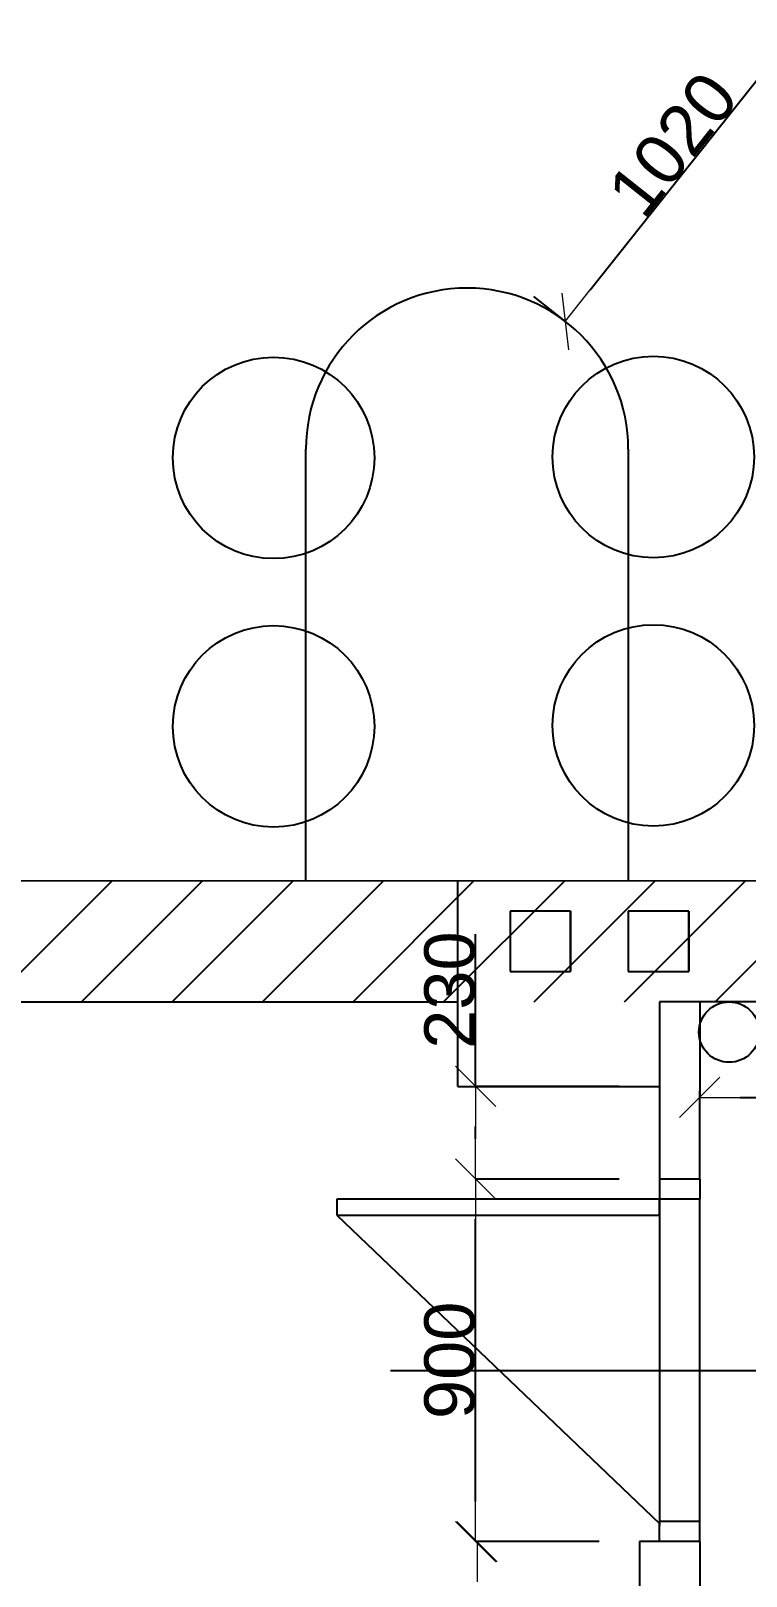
# Model space of a CAD drawing. Header units: millimetres. Extents: x 1480 to 86316, y 1484 to 27567.
# Drawn here: x 43655 to 45429, y 19368 to 23204 of the extents above; entities that cross this region are included whole.
import ezdxf

# ---------------------------------------------------------------- set-up
doc = ezdxf.new("R2010")
doc.units = ezdxf.units.MM
doc.layers.add('SLÁDEK OBV ZDIVO', color=7, linetype='Continuous')
doc.styles.add('GENERATED_STYLE_1', font='arial.ttf')

# ---------------------------------------------------------------- blocks, each defined once
blk = doc.blocks.new('ARROWHEAD_6')
at = {"color": 0, "linetype": 'Continuous', "lineweight": 0}
for p, q in [((-0.5, -0.5), (0.5, 0.5)), ((0, 0), (-1, 0))]:
    blk.add_line(p, q, dxfattribs=at)

msp = doc.modelspace()

# ---------------------------------------------------------------- linework, layer by layer
at = {"color": 7}
for p, q in [((45042.3, 22561), (45551.9, 23203.7)), ((44901.8, 22544.8), (44980.1, 22482.8)), ((44336.6, 21094.7), (44336.6, 22165.4)), ((45136.6, 22165.4), (45136.6, 21094.3)), ((41413.9, 21096.2), (45913.9, 21093.9)), ((44713.9, 20583.9), (44713.9, 21093.9)), ((44843.1, 21018.9), (44843.1, 20868.9)), ((44993.1, 21018.9), (44843.1, 21018.9)), ((44993.1, 20868.9), (44993.1, 21018.9)), ((45136.5, 21018.9), (45136.5, 20868.9)), ((45286.5, 21018.9), (45136.5, 21018.9)), ((45136.5, 21018.9), (45136.5, 20868.9)), ((45286.5, 21018.9), (45136.5, 21018.9)), ((45136.5, 21018.9), (45136.5, 20868.9)), ((45286.5, 21018.9), (45136.5, 21018.9)), ((45286.5, 20868.9), (45286.5, 21018.9)), ((45286.5, 20868.9), (45286.5, 21018.9)), ((45286.5, 20868.9), (45286.5, 21018.9)), ((44757.7, 20583.9), (44757.7, 20962)), ((44843.1, 20868.9), (44993.1, 20868.9)), ((45136.5, 20868.9), (45286.5, 20868.9)), ((45136.5, 20868.9), (45286.5, 20868.9)), ((45136.5, 20868.9), (45286.5, 20868.9)), ((41813.7, 20793.9), (44713.7, 20793.9)), ((45913.9, 20793.9), (45213.7, 20793.9)), ((45213.7, 20793.9), (45213.7, 20353.9)), ((45313.9, 20793.9), (45313.3, 20353.9)), ((45313.9, 20693.9), (45313.9, 20556.3)), ((44713.9, 20583.9), (45213.7, 20583.9)), ((45113.7, 20583.9), (44757.5, 20583.9)), ((45413.9, 20556.5), (45813.9, 20556.5)), ((44757.7, 20453.9), (44757.7, 20483.9)), ((45113.7, 20353.9), (44757.5, 20353.9)), ((45113.7, 20353.9), (44757.5, 20353.9)), ((45313.7, 20353.9), (45213.7, 20353.9)), ((45213.7, 20353.9), (45213.7, 19503.9)), ((45313.3, 20353.9), (45313.3, 20353.9)), ((45313.7, 20353.9), (45313.7, 20303.9)), ((45213.7, 20303.9), (44413.7, 20303.9)), ((44413.7, 20303.9), (44413.7, 20263.9)), ((45313.7, 20303.9), (45213.7, 20303.9)), ((45213.7, 20263.9), (45213.7, 20303.9)), ((45313.7, 19453.9), (45313.7, 20303.9)), ((44413.7, 20263.9), (45213.7, 20263.9)), ((44413.7, 20263.9), (45213.7, 19498.9)), ((44757.7, 19553.9), (44757.7, 20253.9)), ((44546.7, 19878.9), (45456.9, 19878.9)), ((45213.7, 19453.9), (45213.7, 19503.9)), ((45313.7, 19503.9), (45213.7, 19503.9)), ((45213.7, 19503.9), (45213.7, 19493.9)), ((45064.1, 19453.9), (44757.5, 19453.9)), ((45064.1, 19453.9), (44761.4, 19453.9)), ((45164.1, 19453.9), (45163.9, 16343.7)), ((45238.5, 19453.9), (45164.1, 19453.9)), ((45313.7, 19453.9), (45213.7, 19453.9)), ((45313.7, 19453.9), (45213.7, 19453.9)), ((45313.7, 19453.9), (45313.7, 18533.9))]:
    msp.add_line(p, q, dxfattribs=at)
at = {"color": 7, "linetype": 'Continuous'}
for p, q in [((43555.8, 20793.9), (43856.9, 21095)), ((43780.3, 20793.9), (44081.2, 21094.9)), ((44004.8, 20793.9), (44305.6, 21094.7)), ((44229.3, 20793.9), (44530, 21094.6)), ((44453.8, 20793.9), (44754.4, 21094.5)), ((44678.3, 20793.9), (44978.8, 21094.4)), ((44902.8, 20793.9), (45203.2, 21094.3)), ((45127.3, 20793.9), (45427.6, 21094.2)), ((45351.8, 20793.9), (45652, 21094))]:
    msp.add_line(p, q, dxfattribs=at)
at = {"color": 7}
for centre, radius in [((44256.6, 22143.9), 250), ((45198.7, 22146.1), 250), ((44256.6, 21477.5), 250), ((45198.7, 21479.8), 250), ((45386.9, 20718.6), 75)]:
    msp.add_circle(centre, radius, dxfattribs=at)
msp.add_arc((44736.6, 22165.4), 400, 0, 180, dxfattribs=at)
at = {"layer": 'SLÁDEK OBV ZDIVO', "color": 7, "linetype": 'Continuous'}
for p, q in [((44993.1, 21018.9), (44993.1, 20868.9)), ((45286.5, 21018.9), (45286.5, 20868.9)), ((45286.5, 21018.9), (45286.5, 20868.9)), ((45286.5, 21018.9), (45286.5, 20868.9))]:
    msp.add_line(p, q, dxfattribs=at)

# ---------------------------------------------------------------- block references
at = {"color": 7, "xscale": 100, "yscale": 100, "zscale": 100}
for p, rotation in [((44980.2, 22482.7), 231.591255831768), ((44757.7, 20583.9), 90), ((45313.9, 20556.5), 180), ((44757.7, 20353.9), 270), ((44757.7, 20353.9), 90), ((44757.7, 19453.9), 270), ((44761.6, 19453.9), 90)]:
    msp.add_blockref('ARROWHEAD_6', p, dxfattribs=dict(at, rotation=rotation))

# ---------------------------------------------------------------- texts
at = {"color": 7, "char_height": 125, "attachment_point": 5, "style": 'GENERATED_STYLE_1'}
for s, insert, rotation in [('\\A1;1020', (45247, 22922.1), 51.5913), ('\\A1;230', (44693.8, 20822.9), 90), ('\\A1;900', (44693.8, 19903.9), 90)]:
    msp.add_mtext(s, dxfattribs=dict(at, insert=insert, rotation=rotation))

doc.saveas('drawing.dxf')
